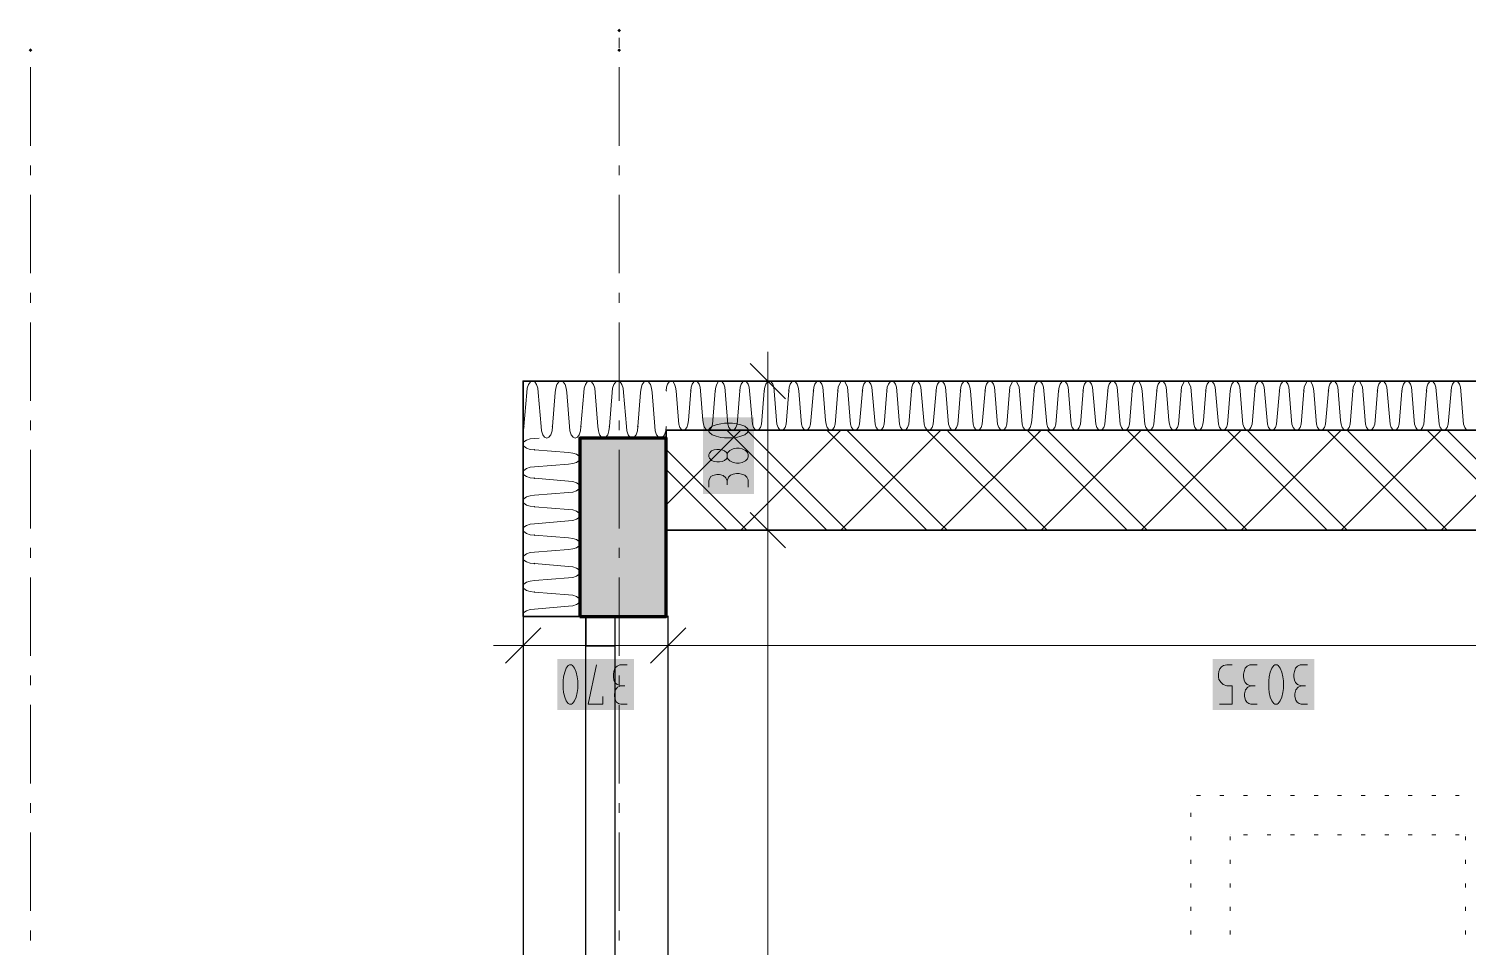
# Model space of a CAD drawing. Header units: millimetres. Extents: x 0 to 594, y 0 to 420.
# Drawn here: x 63.63 to 101.23, y 345.7 to 369.69 of the extents above; entities that cross this region are included whole.
import ezdxf

# ---------------------------------------------------------------- set-up
doc = ezdxf.new("R2010")
doc.units = ezdxf.units.MM
doc.header["$LTSCALE"] = 8
for name, color, linetype in [('PDF_Koty delkove', 7, 'Continuous'), ('PDF_Nabytek', 7, 'Continuous'), ('PDF_Okna', 7, 'Continuous'), ('PDF_Osy hlavni', 7, 'Continuous'), ('PDF_Steny obvodove nosne', 7, 'Continuous'), ('PDF_Steny sendvic', 7, 'Continuous'), ('PDF_Zatepleni', 7, 'Continuous')]:
    doc.layers.add(name, color=color, linetype=linetype)

msp = doc.modelspace()

# ---------------------------------------------------------------- linework, layer by layer
at = {"layer": 'PDF_Koty delkove', "lineweight": 18}
for points in [[(82.938, 360.489), (82.938, 361.258)], [(83.399, 360.028), (82.476, 360.951)], [(83.706, 360.489), (82.938, 360.489), (82.169, 360.489)], [(82.938, 159.232), (82.938, 169.575), (82.938, 201.513), (82.938, 202.999), (82.938, 214.633), (82.938, 215.761), (82.938, 237.337), (82.938, 238.823), (82.938, 283.359), (82.938, 285.972), (82.938, 287.356), (82.938, 356.594), (82.938, 360.489)], [(81.878, 358.487), (81.86, 358.46), (81.809, 358.419), (81.741, 358.392), (81.673, 358.378), (81.604, 358.378), (81.536, 358.392), (81.468, 358.419), (81.416, 358.474), (81.4, 358.515), (81.4, 358.569), (81.416, 358.611), (81.468, 358.666), (81.536, 358.693), (81.604, 358.707), (81.673, 358.707), (81.741, 358.693), (81.809, 358.666), (81.86, 358.624), (81.878, 358.597)], [(82.185, 358.734), (82.117, 358.734), (82.031, 358.72), (81.946, 358.68), (81.895, 358.624), (81.878, 358.597), (81.878, 358.487), (81.895, 358.46), (81.946, 358.405), (82.031, 358.364), (82.117, 358.35), (82.185, 358.35), (82.27, 358.364), (82.356, 358.405), (82.408, 358.46), (82.425, 358.515), (82.425, 358.569), (82.408, 358.624)], [(82.408, 358.624), (82.356, 358.68), (82.27, 358.72), (82.185, 358.734)], [(81.4, 357.721), (81.4, 357.885), (81.416, 357.94), (81.451, 357.995), (81.503, 358.022), (81.604, 358.05), (81.673, 358.05), (81.775, 358.022), (81.844, 357.967), (81.878, 357.885), (81.878, 357.776)], [(82.425, 357.721), (82.425, 357.912), (82.39, 357.981), (82.339, 358.036), (82.254, 358.063), (82.185, 358.077), (82.117, 358.077), (82.031, 358.063), (81.964, 358.036), (81.913, 357.981), (81.878, 357.885)], [(83.399, 356.133), (82.476, 357.056)], [(83.706, 356.594), (82.938, 356.594), (82.169, 356.594)], [(76.543, 354.356), (76.543, 353.587), (76.543, 352.819)], [(80.335, 354.356), (80.335, 353.587), (80.335, 352.819)], [(77.004, 354.049), (76.081, 353.126)], [(80.796, 354.049), (79.874, 353.126)], [(76.543, 353.587), (75.774, 353.587)], [(111.434, 353.587), (96.115, 353.587), (80.335, 353.587), (76.543, 353.587)], [(78.631, 352.254), (78.631, 352.05), (78.247, 352.05), (78.465, 353.075)], [(79.26, 353.075), (79.068, 353.075), (79, 353.04), (78.945, 352.989), (78.918, 352.904), (78.904, 352.835), (78.904, 352.766), (78.918, 352.681), (78.945, 352.614), (79, 352.562), (79.095, 352.527)], [(94.734, 352.05), (95.063, 352.05), (95.063, 352.527), (94.925, 352.527), (94.83, 352.562), (94.775, 352.614), (94.721, 352.699), (94.707, 352.766), (94.707, 352.835), (94.721, 352.904), (94.748, 352.971), (94.789, 353.023), (94.843, 353.057), (94.925, 353.075), (95.063, 353.075)], [(95.72, 353.075), (95.528, 353.075), (95.46, 353.04), (95.405, 352.989), (95.378, 352.904), (95.364, 352.835), (95.364, 352.766), (95.378, 352.681), (95.405, 352.614), (95.46, 352.562), (95.555, 352.527)], [(96.021, 352.664), (96.021, 352.459), (96.035, 352.357), (96.062, 352.237), (96.103, 352.135), (96.157, 352.066), (96.185, 352.05), (96.24, 352.05), (96.267, 352.066), (96.322, 352.135), (96.363, 352.237), (96.391, 352.357), (96.405, 352.459), (96.405, 352.664), (96.391, 352.766), (96.363, 352.886), (96.322, 352.989), (96.267, 353.057), (96.24, 353.075), (96.185, 353.075)], [(96.185, 353.075), (96.157, 353.057), (96.103, 352.989), (96.062, 352.886), (96.035, 352.766), (96.021, 352.664)], [(97.034, 353.075), (96.842, 353.075), (96.774, 353.04), (96.719, 352.989), (96.692, 352.904), (96.678, 352.835), (96.678, 352.766), (96.692, 352.681), (96.719, 352.614), (96.774, 352.562), (96.869, 352.527)], [(79.26, 352.05), (79.095, 352.05), (79.04, 352.066), (78.986, 352.101), (78.958, 352.152), (78.931, 352.254), (78.931, 352.322), (78.958, 352.425), (79.013, 352.494), (79.095, 352.527), (79.205, 352.527)], [(95.72, 352.05), (95.555, 352.05), (95.5, 352.066), (95.446, 352.101), (95.418, 352.152), (95.391, 352.254), (95.391, 352.322), (95.418, 352.425), (95.473, 352.494), (95.555, 352.527), (95.665, 352.527)], [(97.034, 352.05), (96.869, 352.05), (96.814, 352.066), (96.76, 352.101), (96.732, 352.152), (96.705, 352.254), (96.705, 352.322), (96.732, 352.425), (96.787, 352.494), (96.869, 352.527), (96.979, 352.527)]]:
    msp.add_lwpolyline(points, dxfattribs=at)
for points in [[(82.014, 359.391), (81.809, 359.391), (81.708, 359.377), (81.588, 359.35), (81.485, 359.309), (81.416, 359.254), (81.4, 359.226), (81.4, 359.172), (81.416, 359.144), (81.485, 359.09), (81.588, 359.049), (81.708, 359.021), (81.809, 359.007), (82.014, 359.007), (82.117, 359.021), (82.236, 359.049), (82.339, 359.09), (82.408, 359.144), (82.425, 359.172), (82.425, 359.226), (82.408, 359.254), (82.339, 359.309), (82.236, 359.35), (82.117, 359.377)], [(77.59, 352.664), (77.59, 352.459), (77.604, 352.357), (77.631, 352.237), (77.672, 352.135), (77.726, 352.066), (77.754, 352.05), (77.808, 352.05), (77.836, 352.066), (77.891, 352.135), (77.932, 352.237), (77.96, 352.357), (77.973, 352.459), (77.973, 352.664), (77.96, 352.766), (77.932, 352.886), (77.891, 352.989), (77.836, 353.057), (77.808, 353.075), (77.754, 353.075), (77.726, 353.057), (77.672, 352.989), (77.631, 352.886), (77.604, 352.766)]]:
    msp.add_lwpolyline(points, close=True, dxfattribs=at)
at = {"layer": 'PDF_Koty delkove', "color": 7, "lineweight": 18, "true_color": 0xffffff, "transparency": 33554559}
for points in [[(82.579, 357.539), (82.579, 359.544), (81.246, 357.539), (81.246, 359.544)], [(79.441, 353.229), (77.436, 353.229), (79.441, 351.896), (77.436, 351.896)], [(97.215, 353.229), (94.553, 353.229), (97.215, 351.896), (94.553, 351.896)]]:
    msp.add_solid(points, dxfattribs=at)
at = {"layer": 'PDF_Nabytek', "lineweight": 13}
for points in [[(93.987, 349.661), (93.987, 349.661)], [(93.987, 349.661), (93.987, 349.661)], [(94.235, 349.661), (94.132, 349.661)], [(94.85, 349.661), (94.747, 349.661)], [(95.465, 349.661), (95.362, 349.661)], [(96.08, 349.661), (95.977, 349.661)], [(96.695, 349.661), (96.592, 349.661)], [(97.31, 349.661), (97.207, 349.661)], [(97.925, 349.661), (97.822, 349.661)], [(98.54, 349.661), (98.437, 349.661)], [(99.155, 349.661), (99.052, 349.661)], [(99.77, 349.661), (99.667, 349.661)], [(100.385, 349.661), (100.282, 349.661)], [(101, 349.661), (100.897, 349.661)], [(93.987, 349.109), (93.987, 349.212)], [(93.987, 348.494), (93.987, 348.597)], [(95.012, 348.636), (95.012, 348.636)], [(95.012, 348.636), (95.012, 348.636)], [(95.012, 348.494), (95.012, 348.597)], [(95.465, 348.636), (95.362, 348.636)], [(96.08, 348.636), (95.977, 348.636)], [(96.695, 348.636), (96.592, 348.636)], [(97.31, 348.636), (97.207, 348.636)], [(97.925, 348.636), (97.822, 348.636)], [(98.54, 348.636), (98.437, 348.636)], [(99.155, 348.636), (99.052, 348.636)], [(99.77, 348.636), (99.667, 348.636)], [(100.385, 348.636), (100.282, 348.636)], [(101, 348.636), (100.897, 348.636)], [(101.162, 348.636), (101.162, 348.636)], [(101.162, 348.636), (101.162, 348.636)], [(101.162, 348.494), (101.162, 348.597)], [(93.987, 347.879), (93.987, 347.982)], [(95.012, 347.879), (95.012, 347.982)], [(101.162, 347.879), (101.162, 347.982)], [(93.987, 347.265), (93.987, 347.367)], [(95.012, 347.265), (95.012, 347.367)], [(101.162, 347.265), (101.162, 347.367)], [(93.987, 346.65), (93.987, 346.752)], [(95.012, 346.65), (95.012, 346.752)], [(101.162, 346.65), (101.162, 346.752)], [(93.987, 346.035), (93.987, 346.137)], [(95.012, 346.035), (95.012, 346.137)], [(101.162, 346.035), (101.162, 346.137)]]:
    msp.add_lwpolyline(points, dxfattribs=at)
at = {"layer": 'PDF_Okna', "lineweight": 25}
for points in [[(76.543, 354.339), (76.543, 344.089)], [(78.183, 344.089), (78.183, 354.339)], [(78.951, 344.089), (78.951, 354.339)], [(80.335, 344.089), (80.335, 354.339)]]:
    msp.add_lwpolyline(points, dxfattribs=at)
msp.add_lwpolyline([(78.183, 354.339), (78.183, 353.571), (78.951, 353.571), (78.951, 354.339)], close=True, dxfattribs=at)
at = {"layer": 'PDF_Osy hlavni', "lineweight": 18}
for points in [[(79.054, 369.199), (79.054, 369.456)], [(63.679, 366.637), (63.679, 368.687)], [(79.054, 368.687), (79.054, 366.637), (79.054, 368.687)], [(63.679, 365.868), (63.679, 366.124)], [(79.054, 365.868), (79.054, 366.124)], [(79.054, 365.868), (79.054, 366.124)], [(63.679, 363.306), (63.679, 365.356)], [(79.054, 365.356), (79.054, 363.306), (79.054, 365.356)], [(63.679, 362.537), (63.679, 362.793)], [(79.054, 362.537), (79.054, 362.793), (79.054, 362.537)], [(63.679, 359.974), (63.679, 362.024)], [(79.054, 362.024), (79.054, 359.974), (79.054, 362.024)], [(63.679, 359.206), (63.679, 359.462)], [(79.054, 359.206), (79.054, 359.462), (79.054, 359.206)], [(63.679, 356.643), (63.679, 358.693)], [(79.054, 358.693), (79.054, 356.643), (79.054, 358.693)], [(63.679, 355.874), (63.679, 356.131)], [(79.054, 356.131), (79.054, 355.874), (79.054, 356.131)], [(63.679, 353.312), (63.679, 355.362)], [(79.054, 355.362), (79.054, 353.312), (79.054, 355.362)], [(63.679, 352.543), (63.679, 352.799)], [(79.054, 352.799), (79.054, 352.543), (79.054, 352.799)], [(63.679, 349.981), (63.679, 352.031)], [(79.054, 352.031), (79.054, 349.981), (79.054, 352.031)], [(63.679, 349.212), (63.679, 349.468)], [(79.054, 349.468), (79.054, 349.212), (79.054, 349.468)], [(63.679, 346.65), (63.679, 348.699)], [(79.054, 348.699), (79.054, 346.65), (79.054, 348.699)], [(63.679, 345.881), (63.679, 346.137)], [(79.054, 346.137), (79.054, 345.881), (79.054, 346.137)]]:
    msp.add_lwpolyline(points, dxfattribs=at)
at = {"layer": 'PDF_Osy hlavni', "lineweight": 18, "transparency": 33554559}
for points in [[(79.054, 369.602), (79.008, 369.648), (79.1, 369.648), (79.054, 369.694)], [(63.679, 369.089), (63.633, 369.135), (63.725, 369.135), (63.679, 369.181)], [(79.054, 369.089), (79.008, 369.135), (79.1, 369.135), (79.054, 369.181)]]:
    msp.add_solid(points, dxfattribs=at)
at = {"layer": 'PDF_Steny obvodove nosne', "lineweight": 70}
msp.add_lwpolyline([(78.029, 354.339), (78.183, 354.339), (78.951, 354.339), (80.284, 354.339), (80.284, 356.594), (80.284, 359.003), (78.029, 359.003), (78.029, 354.339)], dxfattribs=at)
at = {"layer": 'PDF_Steny obvodove nosne', "color": 9, "lineweight": 9, "true_color": 0xc0c0c0, "transparency": 33554559}
msp.add_solid([(80.284, 354.339), (80.284, 359.003), (78.029, 354.339), (78.029, 359.003)], dxfattribs=at)
at = {"layer": 'PDF_Steny sendvic', "lineweight": 9}
for points in [[(80.412, 360.489), (80.363, 360.47), (80.321, 360.414), (80.294, 360.331), (80.284, 360.233)], [(80.54, 360.233), (80.53, 360.331), (80.503, 360.414), (80.461, 360.47), (80.412, 360.489)], [(80.54, 360.233), (80.604, 359.464)], [(80.861, 359.464), (80.925, 360.233)], [(81.053, 360.489), (81.004, 360.47), (80.962, 360.414), (80.934, 360.331), (80.925, 360.233)], [(81.181, 360.233), (81.171, 360.331), (81.143, 360.414), (81.102, 360.47), (81.053, 360.489)], [(81.181, 360.233), (81.244, 359.464)], [(81.502, 359.464), (81.565, 360.233)], [(81.693, 360.489), (81.644, 360.47), (81.603, 360.414), (81.575, 360.331), (81.565, 360.233)], [(81.821, 360.233), (81.812, 360.331), (81.784, 360.414), (81.742, 360.47), (81.693, 360.489)], [(81.821, 360.233), (81.885, 359.464)], [(82.142, 359.464), (82.206, 360.233)], [(82.334, 360.489), (82.285, 360.47), (82.243, 360.414), (82.216, 360.331), (82.206, 360.233)], [(82.462, 360.233), (82.452, 360.331), (82.424, 360.414), (82.383, 360.47), (82.334, 360.489)], [(82.462, 360.233), (82.525, 359.464)], [(82.783, 359.464), (82.846, 360.233)], [(82.974, 360.489), (82.925, 360.47), (82.884, 360.414), (82.856, 360.331), (82.846, 360.233)], [(83.103, 360.233), (83.093, 360.331), (83.065, 360.414), (83.024, 360.47), (82.974, 360.489)], [(83.103, 360.233), (83.166, 359.464)], [(83.424, 359.464), (83.487, 360.233)], [(83.615, 360.489), (83.566, 360.47), (83.525, 360.414), (83.497, 360.331), (83.487, 360.233)], [(83.743, 360.233), (83.733, 360.331), (83.706, 360.414), (83.664, 360.47), (83.615, 360.489), (83.615, 360.489)], [(83.743, 360.233), (83.807, 359.464)], [(84.064, 359.464), (84.128, 360.233)], [(84.256, 360.489), (84.207, 360.47), (84.165, 360.414), (84.137, 360.331), (84.128, 360.233)], [(84.384, 360.233), (84.374, 360.331), (84.346, 360.414), (84.305, 360.47), (84.256, 360.489)], [(84.384, 360.233), (84.447, 359.464), (84.457, 359.366), (84.485, 359.282), (84.527, 359.226), (84.563, 359.208)], [(84.705, 359.464), (84.768, 360.233)], [(84.896, 360.489), (84.847, 360.47), (84.806, 360.414), (84.778, 360.331), (84.768, 360.233)], [(85.024, 360.233), (85.015, 360.331), (84.987, 360.414), (84.945, 360.47), (84.896, 360.489)], [(85.024, 360.233), (85.088, 359.464)], [(85.345, 359.464), (85.409, 360.233)], [(85.537, 360.489), (85.488, 360.47), (85.446, 360.414), (85.419, 360.331), (85.409, 360.233)], [(85.665, 360.233), (85.655, 360.331), (85.628, 360.414), (85.586, 360.47), (85.537, 360.489)], [(85.665, 360.233), (85.729, 359.464), (85.738, 359.366), (85.766, 359.282), (85.808, 359.226), (85.844, 359.208)], [(85.986, 359.464), (86.049, 360.233)], [(86.178, 360.489), (86.129, 360.47), (86.087, 360.414), (86.059, 360.331), (86.049, 360.233)], [(86.306, 360.233), (86.296, 360.331), (86.268, 360.414), (86.227, 360.47), (86.178, 360.489)], [(86.306, 360.233), (86.369, 359.464)], [(86.627, 359.464), (86.69, 360.233)], [(86.818, 360.489), (86.769, 360.47), (86.728, 360.414), (86.7, 360.331), (86.69, 360.233)], [(86.946, 360.233), (86.937, 360.331), (86.909, 360.414), (86.867, 360.47), (86.818, 360.489)], [(86.946, 360.233), (87.01, 359.464), (87.02, 359.366), (87.047, 359.282), (87.089, 359.226), (87.125, 359.208)], [(87.267, 359.464), (87.331, 360.233)], [(87.459, 360.489), (87.41, 360.47), (87.368, 360.414), (87.34, 360.331), (87.331, 360.233)], [(87.587, 360.233), (87.577, 360.331), (87.549, 360.414), (87.508, 360.47), (87.459, 360.489)], [(87.587, 360.233), (87.65, 359.464)], [(87.908, 359.464), (87.971, 360.233)], [(88.099, 360.489), (88.05, 360.47), (88.009, 360.414), (87.981, 360.331), (87.971, 360.233)], [(88.228, 360.233), (88.218, 360.331), (88.19, 360.414), (88.148, 360.47), (88.099, 360.489)], [(88.228, 360.233), (88.291, 359.464), (88.301, 359.366), (88.329, 359.282), (88.371, 359.226), (88.406, 359.208)], [(88.549, 359.464), (88.612, 360.233)], [(88.74, 360.489), (88.691, 360.47), (88.649, 360.414), (88.622, 360.331), (88.612, 360.233)], [(88.868, 360.233), (88.858, 360.331), (88.831, 360.414), (88.789, 360.47), (88.74, 360.489)], [(88.868, 360.233), (88.932, 359.464)], [(89.189, 359.464), (89.253, 360.233)], [(89.381, 360.489), (89.332, 360.47), (89.29, 360.414), (89.262, 360.331), (89.253, 360.233)], [(89.509, 360.233), (89.499, 360.331), (89.471, 360.414), (89.43, 360.47), (89.381, 360.489)], [(89.509, 360.233), (89.572, 359.464)], [(89.83, 359.464), (89.893, 360.233)], [(90.021, 360.489), (89.972, 360.47), (89.931, 360.414), (89.903, 360.331), (89.893, 360.233)], [(90.149, 360.233), (90.14, 360.331), (90.112, 360.414), (90.07, 360.47), (90.021, 360.489)], [(90.149, 360.233), (90.213, 359.464)], [(90.47, 359.464), (90.534, 360.233)], [(90.571, 360.414), (90.544, 360.331), (90.534, 360.233)], [(90.662, 360.489), (90.613, 360.47), (90.571, 360.414)], [(90.79, 360.233), (90.78, 360.331), (90.753, 360.414), (90.711, 360.47), (90.662, 360.489)], [(90.79, 360.233), (90.853, 359.464)], [(91.111, 359.464), (91.174, 360.233)], [(91.303, 360.489), (91.254, 360.47), (91.212, 360.414), (91.184, 360.331), (91.174, 360.233)], [(91.431, 360.233), (91.421, 360.331), (91.393, 360.414), (91.352, 360.47), (91.303, 360.489)], [(91.431, 360.233), (91.494, 359.464)], [(91.752, 359.464), (91.815, 360.233)], [(91.943, 360.489), (91.943, 360.489), (91.894, 360.47), (91.853, 360.414), (91.825, 360.331), (91.815, 360.233)], [(92.071, 360.233), (92.062, 360.331), (92.034, 360.414), (91.992, 360.47), (91.943, 360.489)], [(92.071, 360.233), (92.135, 359.464)], [(92.392, 359.464), (92.456, 360.233)], [(92.584, 360.489), (92.535, 360.47), (92.493, 360.414), (92.465, 360.331), (92.456, 360.233)], [(92.712, 360.233), (92.702, 360.331), (92.674, 360.414), (92.633, 360.47), (92.584, 360.489)], [(92.712, 360.233), (92.775, 359.464)], [(93.033, 359.464), (93.096, 360.233)], [(93.224, 360.489), (93.175, 360.47), (93.134, 360.414), (93.106, 360.331), (93.096, 360.233)], [(93.353, 360.233), (93.343, 360.331), (93.315, 360.414), (93.273, 360.47), (93.224, 360.489)], [(93.353, 360.233), (93.416, 359.464)], [(93.673, 359.464), (93.737, 360.233)], [(93.865, 360.489), (93.816, 360.47), (93.774, 360.414), (93.747, 360.331), (93.737, 360.233)], [(93.993, 360.233), (93.983, 360.331), (93.956, 360.414), (93.914, 360.47), (93.865, 360.489)], [(93.993, 360.233), (94.057, 359.464)], [(94.314, 359.464), (94.378, 360.233)], [(94.506, 360.489), (94.457, 360.47), (94.415, 360.414), (94.387, 360.331), (94.378, 360.233)], [(94.634, 360.233), (94.624, 360.331), (94.596, 360.414), (94.555, 360.47), (94.506, 360.489)], [(94.634, 360.233), (94.697, 359.464)], [(94.955, 359.464), (95.018, 360.233)], [(95.146, 360.489), (95.097, 360.47), (95.056, 360.414), (95.028, 360.331), (95.018, 360.233)], [(95.274, 360.233), (95.265, 360.331), (95.237, 360.414), (95.195, 360.47), (95.146, 360.489)], [(95.274, 360.233), (95.338, 359.464)], [(95.595, 359.464), (95.659, 360.233)], [(95.787, 360.489), (95.738, 360.47), (95.696, 360.414), (95.669, 360.331), (95.659, 360.233)], [(95.915, 360.233), (95.905, 360.331), (95.877, 360.414), (95.836, 360.47), (95.787, 360.489)], [(95.915, 360.233), (95.978, 359.464)], [(96.236, 359.464), (96.299, 360.233)], [(96.427, 360.489), (96.378, 360.47), (96.337, 360.414), (96.309, 360.331), (96.299, 360.233)], [(96.556, 360.233), (96.546, 360.331), (96.518, 360.414), (96.477, 360.47), (96.427, 360.489)], [(96.556, 360.233), (96.619, 359.464)], [(96.877, 359.464), (96.94, 360.233)], [(96.978, 360.414), (96.95, 360.331), (96.94, 360.233)], [(97.068, 360.489), (97.019, 360.47), (96.978, 360.414)], [(97.196, 360.233), (97.186, 360.331), (97.159, 360.414), (97.117, 360.47), (97.068, 360.489)], [(97.196, 360.233), (97.26, 359.464)], [(97.517, 359.464), (97.581, 360.233)], [(97.709, 360.489), (97.66, 360.47), (97.618, 360.414), (97.59, 360.331), (97.581, 360.233)], [(97.837, 360.233), (97.827, 360.331), (97.799, 360.414), (97.758, 360.47), (97.709, 360.489)], [(97.837, 360.233), (97.9, 359.464)], [(98.158, 359.464), (98.221, 360.233)], [(98.349, 360.489), (98.3, 360.47), (98.259, 360.414), (98.231, 360.331), (98.221, 360.233)], [(98.477, 360.233), (98.468, 360.331), (98.44, 360.414), (98.398, 360.47), (98.349, 360.489)], [(98.477, 360.233), (98.541, 359.464)], [(98.798, 359.464), (98.862, 360.233)], [(98.99, 360.489), (98.941, 360.47), (98.899, 360.414), (98.872, 360.331), (98.862, 360.233)], [(99.118, 360.233), (99.108, 360.331), (99.081, 360.414), (99.039, 360.47), (98.99, 360.489)], [(99.118, 360.233), (99.182, 359.464)], [(99.439, 359.464), (99.502, 360.233)], [(99.631, 360.489), (99.582, 360.47), (99.54, 360.414), (99.512, 360.331), (99.502, 360.233)], [(99.721, 360.414), (99.68, 360.47), (99.631, 360.489)], [(99.759, 360.233), (99.749, 360.331), (99.721, 360.414)], [(99.759, 360.233), (99.822, 359.464)], [(100.08, 359.464), (100.143, 360.233)], [(100.271, 360.489), (100.222, 360.47), (100.181, 360.414), (100.153, 360.331), (100.143, 360.233)], [(100.399, 360.233), (100.39, 360.331), (100.362, 360.414), (100.32, 360.47), (100.271, 360.489)], [(100.399, 360.233), (100.463, 359.464)], [(100.72, 359.464), (100.784, 360.233)], [(100.912, 360.489), (100.863, 360.47), (100.821, 360.414), (100.793, 360.331), (100.784, 360.233)], [(101.04, 360.233), (101.03, 360.331), (101.002, 360.414), (100.961, 360.47), (100.912, 360.489)], [(101.04, 360.233), (101.103, 359.464)], [(80.604, 359.464), (80.613, 359.366), (80.641, 359.282), (80.683, 359.226), (80.719, 359.208)], [(80.746, 359.208), (80.782, 359.226), (80.823, 359.282), (80.851, 359.366), (80.861, 359.464)], [(80.861, 359.464), (80.861, 359.464)], [(81.244, 359.464), (81.254, 359.366), (81.282, 359.282), (81.324, 359.226), (81.36, 359.208)], [(81.386, 359.208), (81.422, 359.226), (81.464, 359.282), (81.492, 359.366), (81.502, 359.464)], [(81.502, 359.464), (81.502, 359.464)], [(81.885, 359.464), (81.895, 359.366), (81.923, 359.282)], [(82.027, 359.208), (82.063, 359.226), (82.105, 359.282), (82.133, 359.366), (82.142, 359.464)], [(82.142, 359.464), (82.142, 359.464)], [(82.525, 359.464), (82.535, 359.366), (82.563, 359.282), (82.605, 359.226), (82.641, 359.208)], [(82.668, 359.208), (82.703, 359.226), (82.745, 359.282), (82.773, 359.366), (82.783, 359.464)], [(82.783, 359.464), (82.783, 359.464)], [(83.166, 359.464), (83.176, 359.366), (83.204, 359.282), (83.246, 359.226), (83.281, 359.208)], [(83.308, 359.208), (83.344, 359.226), (83.386, 359.282), (83.414, 359.366), (83.424, 359.464)], [(83.424, 359.464), (83.424, 359.464)], [(83.807, 359.464), (83.816, 359.366), (83.844, 359.282), (83.886, 359.226), (83.922, 359.208)], [(83.949, 359.208), (83.985, 359.226), (84.026, 359.282), (84.054, 359.366), (84.064, 359.464)], [(84.064, 359.464), (84.064, 359.464)], [(84.589, 359.208), (84.625, 359.226), (84.667, 359.282), (84.695, 359.366), (84.705, 359.464)], [(84.705, 359.464), (84.705, 359.464)], [(85.088, 359.464), (85.098, 359.366), (85.126, 359.282), (85.167, 359.226), (85.203, 359.208)], [(85.23, 359.208), (85.266, 359.226), (85.308, 359.282), (85.336, 359.366), (85.345, 359.464)], [(85.345, 359.464), (85.345, 359.464)], [(85.871, 359.208), (85.907, 359.226), (85.948, 359.282), (85.976, 359.366), (85.986, 359.464)], [(85.986, 359.464), (85.986, 359.464)], [(86.369, 359.464), (86.379, 359.366), (86.407, 359.282), (86.449, 359.226), (86.484, 359.208)], [(86.511, 359.208), (86.547, 359.226), (86.589, 359.282), (86.617, 359.366), (86.627, 359.464)], [(86.627, 359.464), (86.627, 359.464)], [(87.188, 359.226), (87.23, 359.282), (87.257, 359.366), (87.267, 359.464)], [(87.267, 359.464), (87.267, 359.464)], [(87.65, 359.464), (87.66, 359.366), (87.688, 359.282), (87.73, 359.226), (87.766, 359.208)], [(87.793, 359.208), (87.828, 359.226), (87.87, 359.282), (87.898, 359.366), (87.908, 359.464)], [(87.908, 359.464), (87.908, 359.464)], [(88.433, 359.208), (88.469, 359.226), (88.511, 359.282), (88.539, 359.366), (88.549, 359.464)], [(88.549, 359.464), (88.549, 359.464)], [(88.932, 359.464), (88.941, 359.366), (88.969, 359.282), (89.011, 359.226), (89.047, 359.208)], [(89.074, 359.208), (89.11, 359.226), (89.151, 359.282), (89.179, 359.366), (89.189, 359.464)], [(89.189, 359.464), (89.189, 359.464)], [(89.572, 359.464), (89.582, 359.366), (89.61, 359.282), (89.652, 359.226), (89.688, 359.208)], [(89.714, 359.208), (89.75, 359.226), (89.792, 359.282), (89.82, 359.366), (89.83, 359.464)], [(89.83, 359.464), (89.83, 359.464)], [(90.213, 359.464), (90.223, 359.366), (90.251, 359.282), (90.292, 359.226), (90.328, 359.208)], [(90.355, 359.208), (90.391, 359.226), (90.433, 359.282), (90.461, 359.366), (90.47, 359.464)], [(90.47, 359.464), (90.47, 359.464)], [(90.853, 359.464), (90.863, 359.366), (90.891, 359.282), (90.933, 359.226), (90.969, 359.208)], [(90.996, 359.208), (91.032, 359.226), (91.073, 359.282), (91.101, 359.366), (91.111, 359.464)], [(91.111, 359.464), (91.111, 359.464)], [(91.494, 359.464), (91.504, 359.366), (91.532, 359.282), (91.574, 359.226), (91.609, 359.208)], [(91.636, 359.208), (91.672, 359.226), (91.714, 359.282), (91.742, 359.366), (91.752, 359.464)], [(91.752, 359.464), (91.752, 359.464)], [(92.135, 359.464), (92.145, 359.366), (92.172, 359.282), (92.214, 359.226), (92.25, 359.208)], [(92.277, 359.208), (92.313, 359.226), (92.355, 359.282), (92.382, 359.366), (92.392, 359.464)], [(92.392, 359.464), (92.392, 359.464)], [(92.775, 359.464), (92.785, 359.366), (92.813, 359.282), (92.855, 359.226), (92.891, 359.208)], [(92.918, 359.208), (92.953, 359.226), (92.995, 359.282), (93.023, 359.366), (93.033, 359.464)], [(93.033, 359.464), (93.033, 359.464)], [(93.416, 359.464), (93.426, 359.366), (93.454, 359.282), (93.495, 359.226), (93.531, 359.208)], [(93.558, 359.208), (93.594, 359.226), (93.636, 359.282), (93.664, 359.366), (93.673, 359.464)], [(93.673, 359.464), (93.673, 359.464)], [(94.057, 359.464), (94.066, 359.366), (94.094, 359.282), (94.136, 359.226), (94.172, 359.208)], [(94.199, 359.208), (94.235, 359.226), (94.276, 359.282), (94.304, 359.366), (94.314, 359.464)], [(94.314, 359.464), (94.314, 359.464)], [(94.697, 359.464), (94.707, 359.366), (94.735, 359.282), (94.777, 359.226), (94.813, 359.208)], [(94.945, 359.366), (94.955, 359.464)], [(94.955, 359.464), (94.955, 359.464)], [(95.338, 359.464), (95.348, 359.366), (95.376, 359.282), (95.417, 359.226), (95.453, 359.208)], [(95.48, 359.208), (95.516, 359.226), (95.558, 359.282), (95.586, 359.366), (95.595, 359.464)], [(95.595, 359.464), (95.595, 359.464)], [(95.978, 359.464), (95.988, 359.366), (96.016, 359.282), (96.058, 359.226), (96.094, 359.208)], [(96.121, 359.208), (96.156, 359.226), (96.198, 359.282), (96.226, 359.366), (96.236, 359.464)], [(96.236, 359.464), (96.236, 359.464)], [(96.619, 359.464), (96.629, 359.366), (96.657, 359.282), (96.699, 359.226), (96.734, 359.208)], [(96.761, 359.208), (96.797, 359.226), (96.839, 359.282), (96.867, 359.366), (96.877, 359.464)], [(96.877, 359.464), (96.877, 359.464)], [(97.26, 359.464), (97.269, 359.366), (97.297, 359.282), (97.339, 359.226), (97.375, 359.208)], [(97.402, 359.208), (97.438, 359.226), (97.479, 359.282), (97.507, 359.366), (97.517, 359.464)], [(97.517, 359.464), (97.517, 359.464)], [(97.9, 359.464), (97.91, 359.366), (97.938, 359.282)], [(98.043, 359.208), (98.078, 359.226), (98.12, 359.282), (98.148, 359.366), (98.158, 359.464)], [(98.158, 359.464), (98.158, 359.464)], [(98.541, 359.464), (98.551, 359.366), (98.579, 359.282), (98.62, 359.226), (98.656, 359.208)], [(98.683, 359.208), (98.719, 359.226), (98.761, 359.282), (98.789, 359.366), (98.798, 359.464)], [(98.798, 359.464), (98.798, 359.464)], [(99.182, 359.464), (99.191, 359.366), (99.219, 359.282), (99.261, 359.226), (99.297, 359.208)], [(99.324, 359.208), (99.36, 359.226), (99.401, 359.282), (99.429, 359.366), (99.439, 359.464)], [(99.439, 359.464), (99.439, 359.464)], [(99.822, 359.464), (99.832, 359.366), (99.86, 359.282), (99.902, 359.226), (99.937, 359.208)], [(99.964, 359.208), (100, 359.226), (100.042, 359.282), (100.07, 359.366), (100.08, 359.464)], [(100.08, 359.464), (100.08, 359.464)], [(100.463, 359.464), (100.473, 359.366), (100.5, 359.282), (100.542, 359.226), (100.578, 359.208)], [(100.605, 359.208), (100.641, 359.226), (100.683, 359.282), (100.71, 359.366), (100.72, 359.464)], [(100.72, 359.464), (100.72, 359.464)], [(101.103, 359.464), (101.113, 359.366), (101.141, 359.282), (101.183, 359.226), (101.219, 359.208)], [(80.284, 357.261), (82.18, 359.157), (82.231, 359.208)], [(81.919, 359.157), (81.868, 359.208)], [(84.481, 356.594), (82.18, 358.895), (81.919, 359.157)], [(81.923, 359.282), (81.964, 359.226), (82, 359.208)], [(82.231, 356.594), (84.794, 359.157), (84.845, 359.208)], [(85.004, 356.594), (84.794, 356.804), (82.442, 359.157), (82.39, 359.208)], [(87.095, 356.594), (84.794, 358.895), (84.533, 359.157), (84.481, 359.208)], [(84.845, 356.594), (87.408, 359.157), (87.459, 359.208)], [(87.408, 356.804), (85.055, 359.157), (85.004, 359.208)], [(87.146, 359.157), (87.095, 359.208)], [(87.408, 358.895), (87.146, 359.157)], [(87.152, 359.208), (87.188, 359.226)], [(87.459, 356.594), (90.021, 359.157), (90.073, 359.208)], [(87.669, 359.157), (87.618, 359.208)], [(90.231, 356.594), (90.021, 356.804), (87.669, 359.157)], [(89.76, 359.157), (89.709, 359.208)], [(92.322, 356.594), (90.021, 358.895), (89.76, 359.157)], [(90.073, 356.594), (92.635, 359.157), (92.686, 359.208)], [(92.635, 356.804), (90.283, 359.157), (90.231, 359.208)], [(92.374, 359.157), (92.322, 359.208)], [(92.635, 358.895), (92.374, 359.157)], [(92.686, 356.594), (95.249, 359.157), (95.3, 359.208)], [(92.896, 359.157), (92.845, 359.208)], [(95.249, 356.804), (92.896, 359.157)], [(94.839, 359.208), (94.875, 359.226), (94.917, 359.282), (94.945, 359.366)], [(94.987, 359.157), (94.936, 359.208)], [(95.249, 358.895), (94.987, 359.157)], [(95.3, 356.594), (97.862, 359.157), (97.914, 359.208)], [(97.862, 356.804), (95.51, 359.157), (95.459, 359.208)], [(97.862, 358.895), (97.601, 359.157), (97.55, 359.208)], [(97.914, 356.594), (100.476, 359.157), (100.527, 359.208)], [(97.938, 359.282), (97.98, 359.226), (98.016, 359.208)], [(98.124, 359.157), (98.073, 359.208)], [(100.686, 356.594), (100.476, 356.804), (98.124, 359.157)], [(100.215, 359.157), (100.164, 359.208)], [(100.476, 358.895), (100.215, 359.157)], [(100.527, 356.594), (103.09, 359.157), (103.141, 359.208)], [(103.3, 356.594), (103.09, 356.804), (100.738, 359.157), (100.686, 359.208)], [(82.39, 356.594), (82.18, 356.804), (80.284, 358.701)], [(89.709, 356.594), (87.408, 358.895)], [(94.936, 356.594), (92.635, 358.895)], [(97.55, 356.594), (95.249, 358.895)], [(100.164, 356.594), (97.862, 358.895)], [(102.777, 356.594), (100.476, 358.895)], [(81.868, 356.594), (80.284, 358.178)], [(87.618, 356.594), (87.408, 356.804)], [(92.845, 356.594), (92.635, 356.804)], [(95.459, 356.594), (95.249, 356.804)], [(98.073, 356.594), (97.862, 356.804)]]:
    msp.add_lwpolyline(points, dxfattribs=at)
at = {"layer": 'PDF_Steny sendvic', "lineweight": 35}
for points in [[(114.666, 359.208), (114.237, 360.489), (80.284, 360.489)], [(114.19, 356.594), (113.315, 359.208), (80.284, 359.208), (80.284, 359.003), (80.284, 356.594), (80.335, 356.594), (111.434, 356.594), (112.111, 354.571)], [(80.284, 359.208), (113.315, 359.208), (114.19, 356.594), (114.589, 355.401)]]:
    msp.add_lwpolyline(points, dxfattribs=at)
at = {"layer": 'PDF_Steny sendvic', "lineweight": 9, "transparency": 33554559}
for points in [[(80.284, 360.256), (80.307, 360.233), (80.284, 360.21)], [(80.925, 360.21), (80.901, 360.233), (80.948, 360.233), (80.925, 360.256)], [(81.565, 360.21), (81.542, 360.233), (81.588, 360.233), (81.565, 360.256)], [(82.206, 360.21), (82.183, 360.233), (82.229, 360.233), (82.206, 360.256)], [(82.846, 360.21), (82.823, 360.233), (82.869, 360.233), (82.846, 360.256)], [(83.487, 360.21), (83.464, 360.233), (83.51, 360.233), (83.487, 360.256)], [(84.128, 360.21), (84.105, 360.233), (84.151, 360.233), (84.128, 360.256)], [(84.768, 360.21), (84.745, 360.233), (84.791, 360.233), (84.768, 360.256)], [(85.409, 360.21), (85.386, 360.233), (85.432, 360.233), (85.409, 360.256)], [(86.049, 360.21), (86.026, 360.233), (86.073, 360.233), (86.049, 360.256)], [(86.69, 360.21), (86.667, 360.233), (86.713, 360.233), (86.69, 360.256)], [(87.331, 360.21), (87.308, 360.233), (87.354, 360.233), (87.331, 360.256)], [(87.971, 360.21), (87.948, 360.233), (87.994, 360.233), (87.971, 360.256)], [(88.612, 360.21), (88.589, 360.233), (88.635, 360.233), (88.612, 360.256)], [(89.253, 360.21), (89.23, 360.233), (89.276, 360.233), (89.253, 360.256)], [(89.893, 360.21), (89.87, 360.233), (89.916, 360.233), (89.893, 360.256)], [(90.534, 360.21), (90.511, 360.233), (90.557, 360.233), (90.534, 360.256)], [(91.174, 360.21), (91.151, 360.233), (91.197, 360.233), (91.174, 360.256)], [(91.815, 360.21), (91.792, 360.233), (91.838, 360.233), (91.815, 360.256)], [(92.456, 360.21), (92.433, 360.233), (92.479, 360.233), (92.456, 360.256)], [(93.096, 360.21), (93.073, 360.233), (93.119, 360.233), (93.096, 360.256)], [(93.737, 360.21), (93.714, 360.233), (93.76, 360.233), (93.737, 360.256)], [(94.378, 360.21), (94.354, 360.233), (94.401, 360.233), (94.378, 360.256)], [(95.018, 360.21), (94.995, 360.233), (95.041, 360.233), (95.018, 360.256)], [(95.659, 360.21), (95.636, 360.233), (95.682, 360.233), (95.659, 360.256)], [(96.299, 360.21), (96.276, 360.233), (96.322, 360.233), (96.299, 360.256)], [(96.94, 360.21), (96.917, 360.233), (96.963, 360.233), (96.94, 360.256)], [(97.581, 360.21), (97.558, 360.233), (97.604, 360.233), (97.581, 360.256)], [(98.221, 360.21), (98.198, 360.233), (98.244, 360.233), (98.221, 360.256)], [(98.862, 360.21), (98.839, 360.233), (98.885, 360.233), (98.862, 360.256)], [(99.502, 360.21), (99.479, 360.233), (99.526, 360.233), (99.502, 360.256)], [(100.143, 360.21), (100.12, 360.233), (100.166, 360.233), (100.143, 360.256)], [(100.784, 360.21), (100.761, 360.233), (100.807, 360.233), (100.784, 360.256)], [(82.18, 359.134), (82.157, 359.157), (82.203, 359.157), (82.18, 359.18)], [(84.794, 359.134), (84.771, 359.157), (84.817, 359.157), (84.794, 359.18)], [(87.408, 359.134), (87.385, 359.157), (87.431, 359.157), (87.408, 359.18)], [(90.021, 359.134), (89.998, 359.157), (90.044, 359.157), (90.021, 359.18)], [(92.635, 359.134), (92.612, 359.157), (92.658, 359.157), (92.635, 359.18)], [(95.249, 359.134), (95.226, 359.157), (95.272, 359.157), (95.249, 359.18)], [(97.862, 359.134), (97.839, 359.157), (97.886, 359.157), (97.862, 359.18)], [(100.476, 359.134), (100.453, 359.157), (100.499, 359.157), (100.476, 359.18)]]:
    msp.add_solid(points, dxfattribs=at)
at = {"layer": 'PDF_Zatepleni', "lineweight": 35}
for points in [[(80.284, 360.489), (76.543, 360.489), (76.543, 359.003)], [(78.029, 359.003), (80.284, 359.003), (80.284, 359.208)], [(76.543, 359.003), (76.543, 354.339)], [(78.029, 354.339), (78.029, 359.003)], [(78.029, 354.339), (76.543, 354.339)]]:
    msp.add_lwpolyline(points, dxfattribs=at)
at = {"layer": 'PDF_Zatepleni', "lineweight": 9}
for points in [[(76.776, 360.489), (76.734, 360.468), (76.686, 360.403), (76.653, 360.306), (76.642, 360.192)], [(76.807, 360.489), (76.848, 360.468), (76.897, 360.403), (76.929, 360.306), (76.941, 360.192), (77.014, 359.3), (77.026, 359.187), (77.058, 359.09), (77.106, 359.026), (77.163, 359.003)], [(77.429, 360.403), (77.396, 360.306), (77.385, 360.192)], [(77.519, 360.489), (77.477, 360.468), (77.429, 360.403)], [(77.55, 360.489), (77.592, 360.468), (77.64, 360.403), (77.672, 360.306), (77.684, 360.192), (77.757, 359.3), (77.769, 359.187), (77.801, 359.09), (77.849, 359.026), (77.906, 359.003)], [(78.262, 360.489), (78.22, 360.468), (78.172, 360.403), (78.14, 360.306), (78.128, 360.192), (78.055, 359.3), (78.043, 359.187), (78.011, 359.09), (77.963, 359.026), (77.906, 359.003)], [(78.293, 360.489), (78.335, 360.468), (78.383, 360.403), (78.415, 360.306), (78.427, 360.192), (78.5, 359.3), (78.512, 359.187), (78.544, 359.09), (78.592, 359.026), (78.649, 359.003)], [(79.005, 360.489), (78.963, 360.468), (78.915, 360.403), (78.883, 360.306), (78.871, 360.192), (78.798, 359.3), (78.786, 359.187), (78.754, 359.09), (78.706, 359.026), (78.649, 359.003)], [(79.036, 360.489), (79.078, 360.468), (79.126, 360.403), (79.159, 360.306), (79.17, 360.192), (79.244, 359.3), (79.255, 359.187), (79.287, 359.09), (79.335, 359.026), (79.392, 359.003)], [(79.748, 360.489), (79.707, 360.468), (79.658, 360.403), (79.626, 360.306), (79.614, 360.192), (79.541, 359.3), (79.529, 359.187), (79.497, 359.09), (79.449, 359.026), (79.392, 359.003)], [(79.779, 360.489), (79.821, 360.468), (79.869, 360.403), (79.902, 360.306), (79.913, 360.192), (79.987, 359.3), (79.998, 359.187), (80.03, 359.09), (80.078, 359.026), (80.135, 359.003)], [(76.642, 360.192), (76.568, 359.3), (76.557, 359.187), (76.543, 359.144)], [(76.642, 360.192), (76.642, 360.192)], [(77.385, 360.192), (77.311, 359.3), (77.3, 359.187), (77.268, 359.09), (77.22, 359.026), (77.163, 359.003)], [(77.385, 360.192), (77.385, 360.192)], [(78.128, 360.192), (78.128, 360.192)], [(78.871, 360.192), (78.871, 360.192)], [(79.614, 360.192), (79.614, 360.192)], [(80.135, 359.003), (80.192, 359.026), (80.24, 359.09), (80.273, 359.187), (80.284, 359.3)], [(80.284, 359.3), (80.284, 359.3)], [(76.84, 358.993), (76.726, 358.982), (76.63, 358.949), (76.565, 358.901), (76.543, 358.844)], [(76.543, 358.844), (76.565, 358.787), (76.63, 358.739), (76.726, 358.707), (76.84, 358.696)], [(76.84, 358.993), (76.964, 359.003)], [(77.732, 358.622), (76.84, 358.696)], [(76.84, 358.25), (77.732, 358.323)], [(77.732, 358.622), (77.732, 358.622)], [(78.029, 358.488), (78.008, 358.53), (77.943, 358.578), (77.846, 358.611), (77.732, 358.622)], [(77.732, 358.323), (77.846, 358.335), (77.943, 358.367), (78.008, 358.415), (78.029, 358.457)], [(76.84, 358.25), (76.726, 358.238), (76.63, 358.206), (76.565, 358.158), (76.543, 358.101)], [(77.732, 357.879), (76.84, 357.952), (76.726, 357.964), (76.63, 357.996), (76.565, 358.044), (76.543, 358.101)], [(76.84, 357.507), (77.732, 357.58)], [(77.732, 357.879), (77.732, 357.879)], [(78.029, 357.745), (78.008, 357.787), (77.943, 357.835), (77.846, 357.868), (77.732, 357.879)], [(77.732, 357.58), (77.846, 357.592), (77.943, 357.624), (78.008, 357.672), (78.029, 357.714)], [(76.84, 357.507), (76.726, 357.495), (76.63, 357.463), (76.565, 357.415), (76.543, 357.358)], [(77.732, 357.136), (76.84, 357.209), (76.726, 357.221), (76.63, 357.253), (76.565, 357.301), (76.543, 357.358)], [(76.84, 356.763), (77.732, 356.837)], [(77.732, 357.136), (77.732, 357.136)], [(78.029, 357.002), (78.008, 357.044), (77.943, 357.092), (77.846, 357.124), (77.732, 357.136)], [(77.732, 356.837), (77.846, 356.848), (77.943, 356.881), (78.008, 356.929), (78.029, 356.971)], [(76.84, 356.763), (76.726, 356.752), (76.63, 356.72), (76.565, 356.672), (76.543, 356.615)], [(77.732, 356.393), (76.84, 356.466), (76.726, 356.478), (76.63, 356.51), (76.565, 356.558), (76.543, 356.615)], [(76.84, 356.02), (77.732, 356.094)], [(77.732, 356.393), (77.732, 356.393)], [(78.029, 356.259), (78.008, 356.3), (77.943, 356.349), (77.846, 356.381), (77.732, 356.393)], [(77.732, 356.094), (77.846, 356.105), (77.943, 356.138), (78.008, 356.186), (78.029, 356.228)], [(76.84, 356.02), (76.726, 356.009), (76.63, 355.977), (76.565, 355.929), (76.543, 355.872)], [(76.543, 355.872), (76.543, 355.872)], [(77.732, 355.65), (76.84, 355.723), (76.726, 355.734), (76.63, 355.767), (76.565, 355.815), (76.543, 355.872)], [(76.84, 355.277), (77.732, 355.351)], [(77.732, 355.65), (77.732, 355.65)], [(78.029, 355.516), (78.008, 355.557), (77.943, 355.606), (77.846, 355.638), (77.732, 355.65)], [(77.732, 355.351), (77.846, 355.362), (77.943, 355.395), (78.008, 355.443), (78.029, 355.485)], [(76.84, 355.277), (76.726, 355.266), (76.63, 355.234), (76.565, 355.185), (76.543, 355.129)], [(77.732, 354.906), (76.84, 354.98), (76.726, 354.991), (76.63, 355.024), (76.565, 355.072), (76.543, 355.129)], [(76.84, 354.534), (77.732, 354.608)], [(77.732, 354.906), (77.732, 354.906)], [(78.029, 354.773), (78.008, 354.814), (77.943, 354.863), (77.846, 354.895), (77.732, 354.906)], [(77.732, 354.608), (77.846, 354.619), (77.943, 354.651), (78.008, 354.7), (78.029, 354.741)], [(76.84, 354.534), (76.726, 354.523), (76.63, 354.491), (76.565, 354.442), (76.543, 354.385)], [(76.543, 354.385), (76.561, 354.339)]]:
    msp.add_lwpolyline(points, dxfattribs=at)
at = {"layer": 'PDF_Zatepleni', "lineweight": 9, "transparency": 33554559}
for points in [[(76.568, 359.277), (76.545, 359.3), (76.591, 359.3), (76.568, 359.323)], [(77.311, 359.277), (77.288, 359.3), (77.334, 359.3), (77.311, 359.323)], [(78.055, 359.277), (78.031, 359.3), (78.078, 359.3), (78.055, 359.323)], [(78.798, 359.277), (78.775, 359.3), (78.821, 359.3), (78.798, 359.323)], [(79.541, 359.277), (79.518, 359.3), (79.564, 359.3), (79.541, 359.323)], [(80.284, 359.277), (80.261, 359.3), (80.284, 359.323)], [(76.84, 358.673), (76.817, 358.696), (76.863, 358.696), (76.84, 358.719)], [(76.84, 357.929), (76.817, 357.952), (76.863, 357.952), (76.84, 357.976)], [(76.84, 357.186), (76.817, 357.209), (76.863, 357.209), (76.84, 357.232)], [(76.84, 356.443), (76.817, 356.466), (76.863, 356.466), (76.84, 356.489)], [(76.84, 355.7), (76.817, 355.723), (76.863, 355.723), (76.84, 355.746)], [(76.84, 354.957), (76.817, 354.98), (76.863, 354.98), (76.84, 355.003)]]:
    msp.add_solid(points, dxfattribs=at)

doc.saveas('drawing.dxf')
